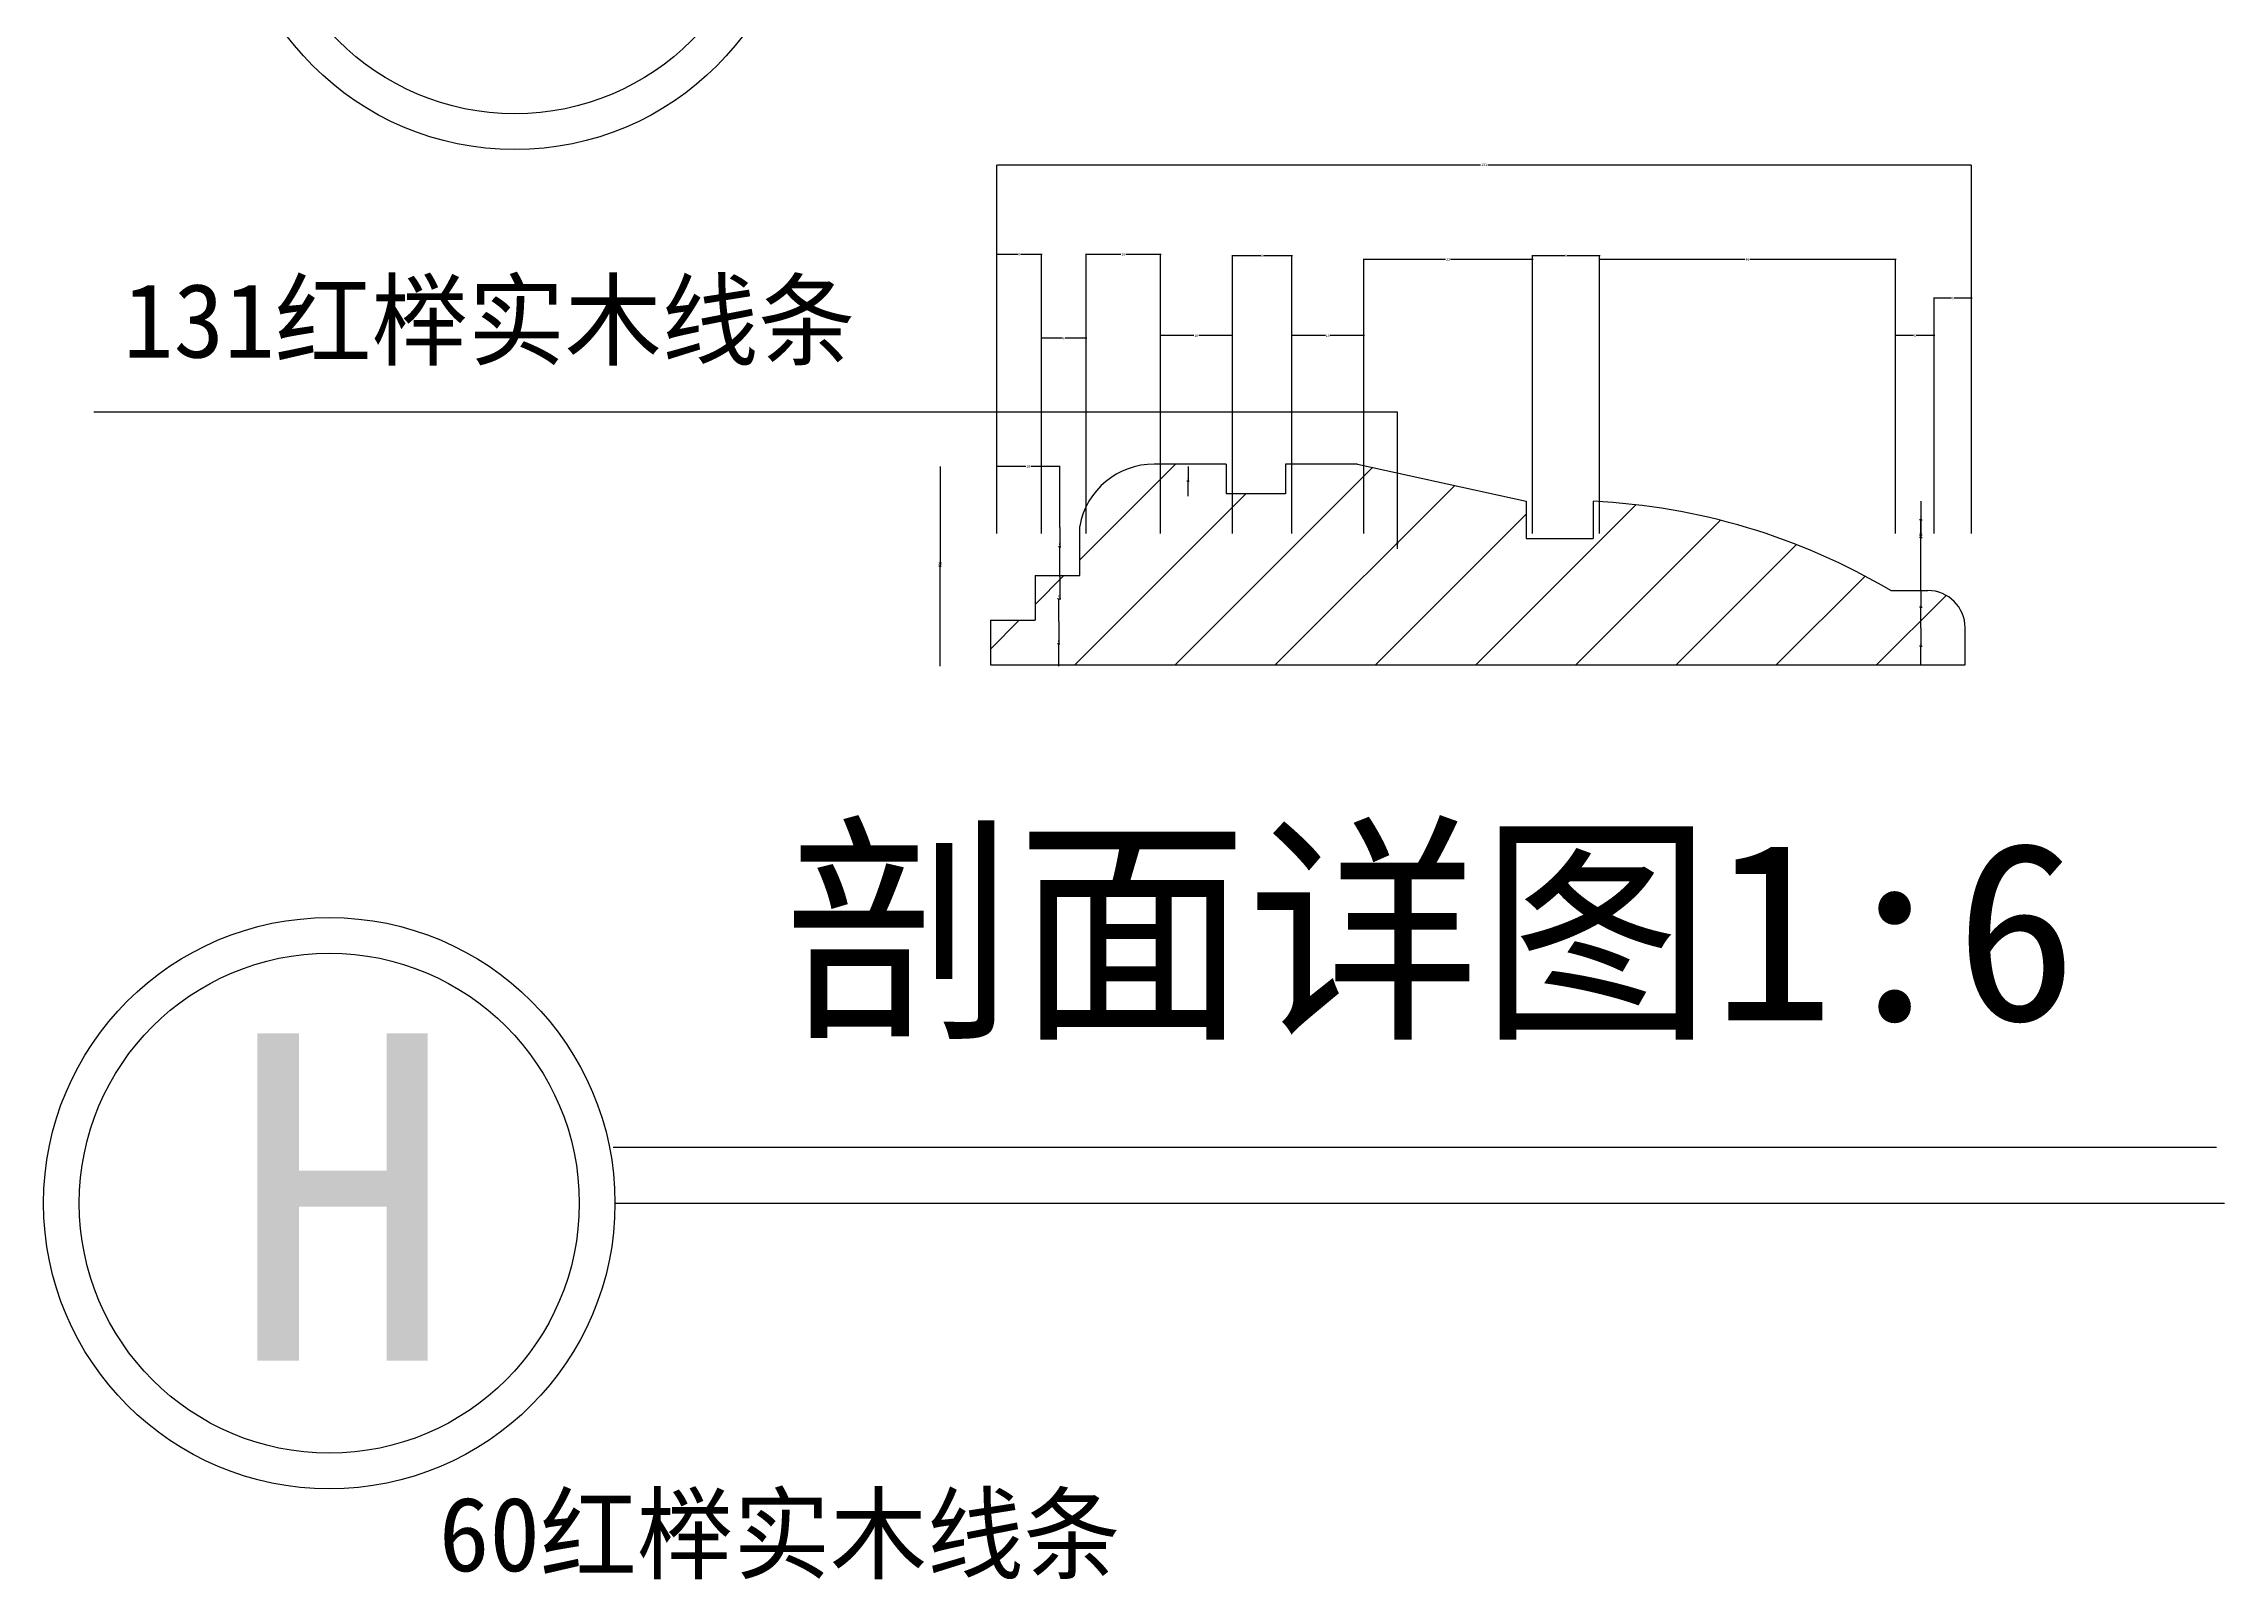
# Model space of a CAD drawing. Header units: metres. Extents: x 114865 to 117197, y -37099 to -34493.
# Drawn here: x 116093 to 116972, y -36453 to -35834 of the extents above; entities that cross this region are included whole.
import ezdxf

# ---------------------------------------------------------------- set-up
doc = ezdxf.new("R2010")
doc.units = ezdxf.units.M
for name, color, linetype in [('中线', 5, 'Continuous'), ('填充', 2, 'Continuous'), ('粗线', 7, 'Continuous'), ('细', 1, 'Continuous')]:
    doc.layers.add(name, color=color, linetype=linetype)
doc.dimstyles.get("Standard").update_dxf_attribs({"dimtxt": 2.5, "dimasz": 2.5, "dimexe": 1.25, "dimexo": 0.625, "dimtad": 1, "dimcen": 2.5, "dimazin": 3, "dimtfac": 1, "dimtmove": 0, "dimatfit": 3})

# ---------------------------------------------------------------- blocks, each defined once
blk = doc.blocks.new('_CLOSEDFILLED')
at = {"color": 0, "linetype": 'BYBLOCK'}
blk.add_solid([(-1, 0.2), (0, 0), (-1, -0.2)], dxfattribs=at)
blk = doc.blocks.new('*D3')
for p, q in [((116849.52, -36018.12), (116849.52, -36025.62)), ((116849.27, -36025.62), (116849.02, -36025.62)), ((116849.52, -36033.12), (116849.52, -36025.62)), ((116849.52, -36025.62), (116849.52, -36025.62)), ((116849.77, -36025.62), (116850.02, -36025.62))]:
    blk.add_line(p, q)
at = {"layer": 'Defpoints'}
for p in [(116849.52, -36018.12), (116849.52, -36025.62), (116849.52, -36033.12)]:
    blk.add_point(p, dxfattribs=at)
at = {"layer": '细', "xscale": 0.25, "yscale": 0.25}
blk.add_blockref('_CLOSEDFILLED', (116849.52, -36025.62), dxfattribs=at)
at = {"layer": '细', "xscale": 0.25, "yscale": 0.25, "rotation": 180}
blk.add_blockref('_CLOSEDFILLED', (116849.52, -36025.62), dxfattribs=at)
at = {"layer": '细', "insert": (116849.52, -36024.495), "char_height": 1, "attachment_point": 5}
blk.add_mtext('5', dxfattribs=at)
blk = doc.blocks.new('*D4')
for p, q in [((116861.94, -35936.26), (116854.69, -35936.26)), ((116854.94, -36031.17), (116854.94, -35936.26)), ((116870.19, -35936.26), (116862.94, -35936.26)), ((116869.94, -36031.17), (116869.94, -35936.26))]:
    blk.add_line(p, q)
at = {"layer": 'Defpoints'}
for p in [(116869.94, -35936.26), (116854.94, -36031.17), (116869.94, -36031.17)]:
    blk.add_point(p, dxfattribs=at)
at = {"layer": '细', "xscale": 0.25, "yscale": 0.25}
blk.add_blockref('_CLOSEDFILLED', (116854.94, -35936.26), dxfattribs=at)
at = {"layer": '细', "xscale": 0.25, "yscale": 0.25, "rotation": 180}
blk.add_blockref('_CLOSEDFILLED', (116869.94, -35936.26), dxfattribs=at)
at = {"layer": '细', "insert": (116862.44, -35936.26), "char_height": 1, "attachment_point": 5}
blk.add_mtext('5', dxfattribs=at)
blk = doc.blocks.new('*D5')
for p, q in [((116849.52, -36069.12), (116849.52, -36076.62)), ((116849.27, -36076.62), (116849.02, -36076.62)), ((116849.52, -36084.12), (116849.52, -36076.62)), ((116849.52, -36076.62), (116849.52, -36076.62)), ((116849.77, -36076.62), (116850.02, -36076.62))]:
    blk.add_line(p, q)
at = {"layer": 'Defpoints'}
for p in [(116849.52, -36069.12), (116849.52, -36076.62), (116849.52, -36084.12)]:
    blk.add_point(p, dxfattribs=at)
at = {"layer": '细', "xscale": 0.25, "yscale": 0.25}
blk.add_blockref('_CLOSEDFILLED', (116849.52, -36076.62), dxfattribs=at)
at = {"layer": '细', "xscale": 0.25, "yscale": 0.25, "rotation": 180}
blk.add_blockref('_CLOSEDFILLED', (116849.52, -36076.62), dxfattribs=at)
at = {"layer": '细', "insert": (116849.52, -36075.495), "char_height": 1, "attachment_point": 5}
blk.add_mtext('5', dxfattribs=at)
blk = doc.blocks.new('*D6')
for p, q in [((116849.27, -36060.88), (116849.02, -36060.88)), ((116849.52, -36054.12), (116849.52, -36060.88)), ((116849.52, -36069.12), (116849.52, -36060.88)), ((116849.52, -36060.88), (116849.52, -36060.88)), ((116849.77, -36060.88), (116850.02, -36060.88))]:
    blk.add_line(p, q)
at = {"layer": 'Defpoints'}
for p in [(116849.52, -36054.12), (116849.52, -36060.88), (116849.52, -36069.12)]:
    blk.add_point(p, dxfattribs=at)
at = {"layer": '细', "xscale": 0.25, "yscale": 0.25}
blk.add_blockref('_CLOSEDFILLED', (116849.52, -36060.88), dxfattribs=at)
at = {"layer": '细', "xscale": 0.25, "yscale": 0.25, "rotation": 180}
blk.add_blockref('_CLOSEDFILLED', (116849.52, -36060.88), dxfattribs=at)
at = {"layer": '细', "insert": (116849.52, -36059.755), "char_height": 1, "attachment_point": 5}
blk.add_mtext('5', dxfattribs=at)
blk = doc.blocks.new('*D7')
for p, q in [((116849.52, -36018.12), (116849.52, -36032.71)), ((116849.27, -36032.71), (116849.02, -36032.71)), ((116849.52, -36054.12), (116849.52, -36032.71)), ((116849.52, -36032.71), (116849.52, -36032.71)), ((116849.77, -36032.71), (116850.02, -36032.71))]:
    blk.add_line(p, q)
at = {"layer": 'Defpoints'}
for p in [(116849.52, -36018.12), (116849.52, -36032.71), (116849.52, -36054.12)]:
    blk.add_point(p, dxfattribs=at)
at = {"layer": '细', "xscale": 0.25, "yscale": 0.25}
blk.add_blockref('_CLOSEDFILLED', (116849.52, -36032.71), dxfattribs=at)
at = {"layer": '细', "xscale": 0.25, "yscale": 0.25, "rotation": 180}
blk.add_blockref('_CLOSEDFILLED', (116849.52, -36032.71), dxfattribs=at)
at = {"layer": '细', "insert": (116849.52, -36031.585), "char_height": 1, "attachment_point": 5}
blk.add_mtext('12', dxfattribs=at)
blk = doc.blocks.new('*D8')
for p, q in [((116778.61, -35920.63), (116719.69, -35920.63)), ((116719.94, -36031.17), (116719.94, -35920.63)), ((116839.53, -35920.63), (116780.61, -35920.63)), ((116839.28, -36031.17), (116839.28, -35920.63))]:
    blk.add_line(p, q)
at = {"layer": 'Defpoints'}
for p in [(116839.28, -35920.63), (116719.94, -36031.17), (116839.28, -36031.17)]:
    blk.add_point(p, dxfattribs=at)
at = {"layer": '细', "xscale": 0.25, "yscale": 0.25}
blk.add_blockref('_CLOSEDFILLED', (116719.94, -35920.63), dxfattribs=at)
at = {"layer": '细', "xscale": 0.25, "yscale": 0.25, "rotation": 180}
blk.add_blockref('_CLOSEDFILLED', (116839.28, -35920.63), dxfattribs=at)
at = {"layer": '细', "insert": (116779.61, -35920.63), "char_height": 1, "attachment_point": 5}
blk.add_mtext('40', dxfattribs=at)
blk = doc.blocks.new('*D9')
for p, q in [((116705.94, -35919.15), (116692.69, -35919.15)), ((116692.94, -36031.17), (116692.94, -35919.15)), ((116720.19, -35919.15), (116706.94, -35919.15)), ((116719.94, -36031.17), (116719.94, -35919.15))]:
    blk.add_line(p, q)
at = {"layer": 'Defpoints'}
for p in [(116719.94, -35919.15), (116692.94, -36031.17), (116719.94, -36031.17)]:
    blk.add_point(p, dxfattribs=at)
at = {"layer": '细', "xscale": 0.25, "yscale": 0.25}
blk.add_blockref('_CLOSEDFILLED', (116692.94, -35919.15), dxfattribs=at)
at = {"layer": '细', "xscale": 0.25, "yscale": 0.25, "rotation": 180}
blk.add_blockref('_CLOSEDFILLED', (116719.94, -35919.15), dxfattribs=at)
at = {"layer": '细', "insert": (116706.44, -35919.15), "char_height": 1, "attachment_point": 5}
blk.add_mtext('9', dxfattribs=at)
blk = doc.blocks.new('*D10')
for p, q in [((116609.415, -35951.33), (116595.67, -35951.33)), ((116595.92, -36031.17), (116595.92, -35951.33)), ((116625.16, -35951.33), (116611.415, -35951.33)), ((116624.91, -36031.17), (116624.91, -35951.33))]:
    blk.add_line(p, q)
at = {"layer": 'Defpoints'}
for p in [(116624.91, -35951.33), (116595.92, -36031.17), (116624.91, -36031.17)]:
    blk.add_point(p, dxfattribs=at)
at = {"layer": '细', "xscale": 0.25, "yscale": 0.25}
blk.add_blockref('_CLOSEDFILLED', (116595.92, -35951.33), dxfattribs=at)
at = {"layer": '细', "xscale": 0.25, "yscale": 0.25, "rotation": 180}
blk.add_blockref('_CLOSEDFILLED', (116624.91, -35951.33), dxfattribs=at)
at = {"layer": '细', "insert": (116610.415, -35951.33), "char_height": 1, "attachment_point": 5}
blk.add_mtext('10', dxfattribs=at)
blk = doc.blocks.new('*D11')
for p, q in [((116583.42, -35919.15), (116571.67, -35919.15)), ((116571.92, -36031.17), (116571.92, -35919.15)), ((116596.17, -35919.15), (116584.42, -35919.15)), ((116595.92, -36031.17), (116595.92, -35919.15))]:
    blk.add_line(p, q)
at = {"layer": 'Defpoints'}
for p in [(116595.92, -35919.15), (116571.92, -36031.17), (116595.92, -36031.17)]:
    blk.add_point(p, dxfattribs=at)
at = {"layer": '细', "xscale": 0.25, "yscale": 0.25}
blk.add_blockref('_CLOSEDFILLED', (116571.92, -35919.15), dxfattribs=at)
at = {"layer": '细', "xscale": 0.25, "yscale": 0.25, "rotation": 180}
blk.add_blockref('_CLOSEDFILLED', (116595.92, -35919.15), dxfattribs=at)
at = {"layer": '细', "insert": (116583.92, -35919.15), "char_height": 1, "attachment_point": 5}
blk.add_mtext('8', dxfattribs=at)
blk = doc.blocks.new('*D12')
for p, q in [((116556.43, -35951.33), (116542.69, -35951.33)), ((116542.94, -36031.17), (116542.94, -35951.33)), ((116572.17, -35951.33), (116558.43, -35951.33)), ((116571.92, -36031.17), (116571.92, -35951.33))]:
    blk.add_line(p, q)
at = {"layer": 'Defpoints'}
for p in [(116571.92, -35951.33), (116542.94, -36031.17), (116571.92, -36031.17)]:
    blk.add_point(p, dxfattribs=at)
at = {"layer": '细', "xscale": 0.25, "yscale": 0.25}
blk.add_blockref('_CLOSEDFILLED', (116542.94, -35951.33), dxfattribs=at)
at = {"layer": '细', "xscale": 0.25, "yscale": 0.25, "rotation": 180}
blk.add_blockref('_CLOSEDFILLED', (116571.92, -35951.33), dxfattribs=at)
at = {"layer": '细', "insert": (116557.43, -35951.33), "char_height": 1, "attachment_point": 5}
blk.add_mtext('10', dxfattribs=at)
blk = doc.blocks.new('*D13')
for p, q in [((116526.94, -35918.6), (116512.69, -35918.6)), ((116512.94, -36031.17), (116512.94, -35918.6)), ((116543.19, -35918.6), (116528.94, -35918.6)), ((116542.94, -36031.17), (116542.94, -35918.6))]:
    blk.add_line(p, q)
at = {"layer": 'Defpoints'}
for p in [(116542.94, -35918.6), (116512.94, -36031.17), (116542.94, -36031.17)]:
    blk.add_point(p, dxfattribs=at)
at = {"layer": '细', "xscale": 0.25, "yscale": 0.25}
blk.add_blockref('_CLOSEDFILLED', (116512.94, -35918.6), dxfattribs=at)
at = {"layer": '细', "xscale": 0.25, "yscale": 0.25, "rotation": 180}
blk.add_blockref('_CLOSEDFILLED', (116542.94, -35918.6), dxfattribs=at)
at = {"layer": '细', "insert": (116527.94, -35918.6), "char_height": 1, "attachment_point": 5}
blk.add_mtext('10', dxfattribs=at)
blk = doc.blocks.new('*D14')
for p, q in [((116503.44, -35952.42), (116494.69, -35952.42)), ((116494.94, -36031.17), (116494.94, -35952.42)), ((116513.19, -35952.42), (116504.44, -35952.42)), ((116512.94, -36031.17), (116512.94, -35952.42))]:
    blk.add_line(p, q)
at = {"layer": 'Defpoints'}
for p in [(116512.94, -35952.42), (116494.94, -36031.17), (116512.94, -36031.17)]:
    blk.add_point(p, dxfattribs=at)
at = {"layer": '细', "xscale": 0.25, "yscale": 0.25}
blk.add_blockref('_CLOSEDFILLED', (116494.94, -35952.42), dxfattribs=at)
at = {"layer": '细', "xscale": 0.25, "yscale": 0.25, "rotation": 180}
blk.add_blockref('_CLOSEDFILLED', (116512.94, -35952.42), dxfattribs=at)
at = {"layer": '细', "insert": (116503.94, -35952.42), "char_height": 1, "attachment_point": 5}
blk.add_mtext('6', dxfattribs=at)
blk = doc.blocks.new('*D15')
for p, q in [((116657.925, -35920.63), (116624.66, -35920.63)), ((116624.91, -36031.17), (116624.91, -35920.63)), ((116693.19, -35920.63), (116659.925, -35920.63)), ((116692.94, -36031.17), (116692.94, -35920.63))]:
    blk.add_line(p, q)
at = {"layer": 'Defpoints'}
for p in [(116692.94, -35920.63), (116624.91, -36031.17), (116692.94, -36031.17)]:
    blk.add_point(p, dxfattribs=at)
at = {"layer": '细', "xscale": 0.25, "yscale": 0.25}
blk.add_blockref('_CLOSEDFILLED', (116624.91, -35920.63), dxfattribs=at)
at = {"layer": '细', "xscale": 0.25, "yscale": 0.25, "rotation": 180}
blk.add_blockref('_CLOSEDFILLED', (116692.94, -35920.63), dxfattribs=at)
at = {"layer": '细', "insert": (116658.925, -35920.63), "char_height": 1, "attachment_point": 5}
blk.add_mtext('22', dxfattribs=at)
blk = doc.blocks.new('*D16')
for p, q in [((116846.61, -35951.33), (116839.03, -35951.33)), ((116839.28, -36031.17), (116839.28, -35951.33)), ((116855.19, -35951.33), (116847.61, -35951.33)), ((116854.94, -36031.17), (116854.94, -35951.33))]:
    blk.add_line(p, q)
at = {"layer": 'Defpoints'}
for p in [(116854.94, -35951.33), (116839.28, -36031.17), (116854.94, -36031.17)]:
    blk.add_point(p, dxfattribs=at)
at = {"layer": '细', "xscale": 0.25, "yscale": 0.25}
blk.add_blockref('_CLOSEDFILLED', (116839.28, -35951.33), dxfattribs=at)
at = {"layer": '细', "xscale": 0.25, "yscale": 0.25, "rotation": 180}
blk.add_blockref('_CLOSEDFILLED', (116854.94, -35951.33), dxfattribs=at)
at = {"layer": '细', "insert": (116847.11, -35951.33), "char_height": 1, "attachment_point": 5}
blk.add_mtext('5', dxfattribs=at)
blk = doc.blocks.new('*D25')
for p, q in [((116454.05, -36004.07), (116454.05, -36044.33)), ((116453.8, -36044.33), (116453.55, -36044.33)), ((116454.05, -36084.59), (116454.05, -36044.33)), ((116454.05, -36044.33), (116454.05, -36044.33)), ((116454.3, -36044.33), (116454.55, -36044.33))]:
    blk.add_line(p, q)
at = {"layer": 'Defpoints'}
for p in [(116454.05, -36004.07), (116454.05, -36044.33), (116454.05, -36084.59)]:
    blk.add_point(p, dxfattribs=at)
at = {"layer": '细', "xscale": 0.25, "yscale": 0.25}
blk.add_blockref('_CLOSEDFILLED', (116454.05, -36044.33), dxfattribs=at)
at = {"layer": '细', "xscale": 0.25, "yscale": 0.25, "rotation": 180}
blk.add_blockref('_CLOSEDFILLED', (116454.05, -36044.33), dxfattribs=at)
at = {"layer": '细', "insert": (116454.05, -36043.205), "char_height": 1, "attachment_point": 5}
blk.add_mtext('28', dxfattribs=at)
blk = doc.blocks.new('*D35')
for p, q in [((116501.91, -36066.59), (116501.91, -36075.59)), ((116501.66, -36075.59), (116501.41, -36075.59)), ((116501.91, -36084.59), (116501.91, -36075.59)), ((116501.91, -36075.59), (116501.91, -36075.59)), ((116502.16, -36075.59), (116502.41, -36075.59))]:
    blk.add_line(p, q)
at = {"layer": 'Defpoints'}
for p in [(116501.91, -36066.59), (116501.91, -36075.59), (116501.91, -36084.59)]:
    blk.add_point(p, dxfattribs=at)
at = {"layer": '细', "xscale": 0.25, "yscale": 0.25}
blk.add_blockref('_CLOSEDFILLED', (116501.91, -36075.59), dxfattribs=at)
at = {"layer": '细', "xscale": 0.25, "yscale": 0.25, "rotation": 180}
blk.add_blockref('_CLOSEDFILLED', (116501.91, -36075.59), dxfattribs=at)
at = {"layer": '细', "insert": (116501.91, -36074.465), "char_height": 1, "attachment_point": 5}
blk.add_mtext('6', dxfattribs=at)
blk = doc.blocks.new('*D36')
for p, q in [((116502.3, -36048.59), (116502.3, -36057.48)), ((116501.66, -36057.48), (116501.41, -36057.48)), ((116501.91, -36066.59), (116501.91, -36057.48)), ((116501.91, -36057.48), (116502.3, -36057.48)), ((116502.55, -36057.48), (116502.8, -36057.48))]:
    blk.add_line(p, q)
at = {"layer": 'Defpoints'}
for p in [(116502.3, -36048.59), (116501.91, -36057.48), (116501.91, -36066.59)]:
    blk.add_point(p, dxfattribs=at)
at = {"layer": '细', "xscale": 0.25, "yscale": 0.25}
blk.add_blockref('_CLOSEDFILLED', (116501.91, -36057.48), dxfattribs=at)
at = {"layer": '细', "xscale": 0.25, "yscale": 0.25, "rotation": 180}
blk.add_blockref('_CLOSEDFILLED', (116502.3, -36057.48), dxfattribs=at)
at = {"layer": '细', "insert": (116502.105, -36056.355), "char_height": 1, "attachment_point": 5}
blk.add_mtext('6', dxfattribs=at)
blk = doc.blocks.new('*D37')
for p, q in [((116502.3, -36028.65), (116502.3, -36036.55)), ((116502.05, -36036.55), (116501.8, -36036.55)), ((116502.3, -36048.59), (116502.3, -36036.55)), ((116502.3, -36036.55), (116502.3, -36036.55)), ((116502.55, -36036.55), (116502.8, -36036.55))]:
    blk.add_line(p, q)
at = {"layer": 'Defpoints'}
for p in [(116502.3, -36028.65), (116502.3, -36036.55), (116502.3, -36048.59)]:
    blk.add_point(p, dxfattribs=at)
at = {"layer": '细', "xscale": 0.25, "yscale": 0.25}
blk.add_blockref('_CLOSEDFILLED', (116502.3, -36036.55), dxfattribs=at)
at = {"layer": '细', "xscale": 0.25, "yscale": 0.25, "rotation": 180}
blk.add_blockref('_CLOSEDFILLED', (116502.3, -36036.55), dxfattribs=at)
at = {"layer": '细', "insert": (116502.3, -36035.425), "char_height": 1, "attachment_point": 5}
blk.add_mtext('6', dxfattribs=at)
blk = doc.blocks.new('*D38')
for p, q in [((116488.685, -36004.07), (116476.82, -36004.07)), ((116477.07, -36004.07), (116477.07, -36004.07)), ((116502.55, -36004.07), (116490.685, -36004.07)), ((116502.3, -36028.65), (116502.3, -36004.07))]:
    blk.add_line(p, q)
at = {"layer": 'Defpoints'}
for p in [(116477.07, -36004.07), (116502.3, -36004.07), (116502.3, -36028.65)]:
    blk.add_point(p, dxfattribs=at)
at = {"layer": '细', "xscale": 0.25, "yscale": 0.25}
blk.add_blockref('_CLOSEDFILLED', (116477.07, -36004.07), dxfattribs=at)
at = {"layer": '细', "xscale": 0.25, "yscale": 0.25, "rotation": 180}
blk.add_blockref('_CLOSEDFILLED', (116502.3, -36004.07), dxfattribs=at)
at = {"layer": '细', "insert": (116489.685, -36004.07), "char_height": 1, "attachment_point": 5}
blk.add_mtext('10', dxfattribs=at)
blk = doc.blocks.new('*D39')
for p, q in [((116554.05, -36004.07), (116554.05, -36010.07)), ((116553.8, -36010.07), (116553.55, -36010.07)), ((116554.05, -36016.07), (116554.05, -36010.07)), ((116554.05, -36010.07), (116554.05, -36010.07)), ((116554.3, -36010.07), (116554.55, -36010.07))]:
    blk.add_line(p, q)
at = {"layer": 'Defpoints'}
for p in [(116554.05, -36004.07), (116554.05, -36010.07), (116554.05, -36016.07)]:
    blk.add_point(p, dxfattribs=at)
at = {"layer": '细', "xscale": 0.25, "yscale": 0.25}
blk.add_blockref('_CLOSEDFILLED', (116554.05, -36010.07), dxfattribs=at)
at = {"layer": '细', "xscale": 0.25, "yscale": 0.25, "rotation": 180}
blk.add_blockref('_CLOSEDFILLED', (116554.05, -36010.07), dxfattribs=at)
at = {"layer": '细', "insert": (116554.05, -36008.945), "char_height": 1, "attachment_point": 5}
blk.add_mtext('4', dxfattribs=at)
blk = doc.blocks.new('*D40')
for p, q in [((116485.44, -35918.6), (116476.69, -35918.6)), ((116476.94, -36031.17), (116476.94, -35918.6)), ((116495.19, -35918.6), (116486.44, -35918.6)), ((116494.94, -36031.17), (116494.94, -35918.6))]:
    blk.add_line(p, q)
at = {"layer": 'Defpoints'}
for p in [(116494.94, -35918.6), (116476.94, -36031.17), (116494.94, -36031.17)]:
    blk.add_point(p, dxfattribs=at)
at = {"layer": '细', "xscale": 0.25, "yscale": 0.25}
blk.add_blockref('_CLOSEDFILLED', (116476.94, -35918.6), dxfattribs=at)
at = {"layer": '细', "xscale": 0.25, "yscale": 0.25, "rotation": 180}
blk.add_blockref('_CLOSEDFILLED', (116494.94, -35918.6), dxfattribs=at)
at = {"layer": '细', "insert": (116485.94, -35918.6), "char_height": 1, "attachment_point": 5}
blk.add_mtext('6', dxfattribs=at)
blk = doc.blocks.new('*D41')
for p, q in [((116476.94, -35981.17), (116476.94, -35882.43)), ((116477.19, -35882.43), (116671.94, -35882.43)), ((116674.94, -35882.43), (116869.69, -35882.43)), ((116869.94, -35981.17), (116869.94, -35882.43))]:
    blk.add_line(p, q)
at = {"layer": 'Defpoints'}
for p in [(116476.94, -35882.43), (116476.94, -35981.17), (116869.94, -35981.17)]:
    blk.add_point(p, dxfattribs=at)
at = {"layer": '细', "xscale": 0.25, "yscale": 0.25, "rotation": 180}
blk.add_blockref('_CLOSEDFILLED', (116476.94, -35882.43), dxfattribs=at)
at = {"layer": '细', "xscale": 0.25, "yscale": 0.25}
blk.add_blockref('_CLOSEDFILLED', (116869.94, -35882.43), dxfattribs=at)
at = {"layer": '细', "insert": (116673.44, -35882.43), "char_height": 1, "attachment_point": 5}
blk.add_mtext('131', dxfattribs=at)

msp = doc.modelspace()

# ---------------------------------------------------------------- hatches: boundary and pattern name
at = {"layer": '填充'}
h = msp.add_hatch(dxfattribs=at)
h.set_pattern_fill('ANSI31', scale=9)
h.paths.add_polyline_path([(116750.39, -36084.12), (116867.39, -36084.12), (116867.39, -36069.12, 0.41), (116852.39, -36054.12), (116837.39, -36054.12, 0.12), (116717.39, -36018.12), (116717.39, -36033.12), (116690.39, -36033.12), (116690.39, -36018.12), (116622.35, -36003.12), (116593.37, -36003.12), (116593.37, -36015.12), (116569.37, -36015.12), (116569.37, -36003.12), (116540.39, -36003.12, 0.36), (116510.39, -36028.17), (116510.39, -36048.12), (116492.39, -36048.12), (116492.39, -36066.12), (116474.39, -36066.12), (116474.39, -36084.12)])

# ---------------------------------------------------------------- linework, layer by layer
at = {"layer": '中线'}
for p, q in [((116569.37, -36003.12), (116540.39, -36003.12)), ((116569.37, -36003.12), (116569.37, -36015.12)), ((116593.37, -36003.12), (116593.37, -36015.12)), ((116622.35, -36003.12), (116593.37, -36003.12)), ((116622.35, -36003.12), (116690.39, -36018.12)), ((116593.37, -36015.12), (116569.37, -36015.12)), ((116690.39, -36018.12), (116690.39, -36033.12)), ((116717.39, -36018.12), (116717.39, -36033.12)), ((116510.39, -36048.12), (116510.39, -36028.17)), ((116690.39, -36033.12), (116717.39, -36033.12)), ((116492.39, -36048.12), (116492.39, -36066.12)), ((116492.39, -36048.12), (116510.39, -36048.12)), ((116837.39, -36054.12), (116852.39, -36054.12)), ((116474.39, -36066.12), (116474.39, -36084.12)), ((116474.39, -36066.12), (116492.39, -36066.12)), ((116867.39, -36084.12), (116867.39, -36069.12)), ((116474.39, -36084.12), (116867.39, -36084.12))]:
    msp.add_line(p, q, dxfattribs=at)
for centre, radius, start, end in [((116540.39, -36033.6), 30.49, 90, 169.74), ((116704.7, -36278.42), 260.62, 59.39, 87.21), ((116852.39, -36069.12), 15, 0, 90)]:
    msp.add_arc(centre, radius, start, end, dxfattribs=at)
at = {"layer": '粗线'}
msp.add_line((116322.23, -36278.61), (116968.73, -36278.61), dxfattribs=at)
for centre in [(116282.59, -35761.08), (116207.78, -36301.18)]:
    msp.add_circle(centre, 100.8, dxfattribs=at)
at = {"layer": '细'}
msp.add_line((116322.98, -36301.18), (116971.94, -36301.18), dxfattribs=at)
for centre in [(116282.59, -35761.08), (116207.78, -36301.18)]:
    msp.add_circle(centre, 115.2, dxfattribs=at)

# ---------------------------------------------------------------- texts
at = {"layer": '细', "attachment_point": 1}
for s, insert, char_height in [('131红榉实木线条', (116124.57, -35930.19), 30), ('剖面详图1:6', (116391.09, -36155.43), 72), ('H', (116168.21, -36232.69), 132), ('60红榉实木线条', (116251.94, -36419.6), 30)]:
    msp.add_mtext(s, dxfattribs=dict(at, insert=insert, char_height=char_height))

# ---------------------------------------------------------------- dimensions: what is measured, and where the dimension line sits
at = {"layer": '细'}
for base, p1, p2, text, picture, middle in [((116476.94, -35882.43), (116476.94, -35981.17), (116869.94, -35981.17), '131', '*D41', (116673.44, -35882.43)), ((116494.94, -35918.6), (116494.94, -36031.17), (116476.94, -36031.17), '6', '*D40', (116485.94, -35918.6)), ((116542.94, -35918.6), (116542.94, -36031.17), (116512.94, -36031.17), '10', '*D13', (116527.94, -35918.6)), ((116595.92, -35919.15), (116595.92, -36031.17), (116571.92, -36031.17), '8', '*D11', (116583.92, -35919.15)), ((116692.94, -35920.63), (116692.94, -36031.17), (116624.91, -36031.17), '22', '*D15', (116658.925, -35920.63)), ((116719.94, -35919.15), (116719.94, -36031.17), (116692.94, -36031.17), '9', '*D9', (116706.44, -35919.15)), ((116839.28, -35920.63), (116839.28, -36031.17), (116719.94, -36031.17), '40', '*D8', (116779.61, -35920.63)), ((116869.94, -35936.26), (116869.94, -36031.17), (116854.94, -36031.17), '5', '*D4', (116862.44, -35936.26)), ((116512.94, -35952.42), (116512.94, -36031.17), (116494.94, -36031.17), '6', '*D14', (116503.94, -35952.42)), ((116571.92, -35951.33), (116571.92, -36031.17), (116542.94, -36031.17), '10', '*D12', (116557.43, -35951.33)), ((116624.91, -35951.33), (116624.91, -36031.17), (116595.92, -36031.17), '10', '*D10', (116610.415, -35951.33)), ((116854.94, -35951.33), (116854.94, -36031.17), (116839.28, -36031.17), '5', '*D16', (116847.11, -35951.33)), ((116454.05, -36044.33), (116454.05, -36004.07), (116454.05, -36084.59), '28', '*D25', (116454.05, -36043.205)), ((116502.3, -36004.07), (116502.3, -36028.65), (116477.07, -36004.07), '10', '*D38', (116489.685, -36004.07)), ((116554.05, -36010.07), (116554.05, -36016.07), (116554.05, -36004.07), '4', '*D39', (116554.05, -36008.945)), ((116849.52, -36032.71), (116849.52, -36054.12), (116849.52, -36018.12), '12', '*D7', (116849.52, -36031.585)), ((116849.52, -36025.62), (116849.52, -36018.12), (116849.52, -36033.12), '5', '*D3', (116849.52, -36024.495)), ((116502.3, -36036.55), (116502.3, -36048.59), (116502.3, -36028.65), '6', '*D37', (116502.3, -36035.425)), ((116501.91, -36057.48), (116501.91, -36066.59), (116502.3, -36048.59), '6', '*D36', (116502.105, -36056.355)), ((116849.52, -36060.88), (116849.52, -36069.12), (116849.52, -36054.12), '5', '*D6', (116849.52, -36059.755)), ((116501.91, -36075.59), (116501.91, -36084.59), (116501.91, -36066.59), '6', '*D35', (116501.91, -36074.465)), ((116849.52, -36076.62), (116849.52, -36084.12), (116849.52, -36069.12), '5', '*D5', (116849.52, -36075.495))]:
    dim = msp.add_linear_dim(base=base, p1=p1, p2=p2, text=text, dimstyle='Standard', dxfattribs=at)
    dim.commit()
    dim.dimension.update_dxf_attribs({"geometry": picture, "text_midpoint": middle})

# ---------------------------------------------------------------- leaders
msp.add_leader([(116638.48, -36037.24), (116638.48, -35982.16), (116112.82, -35982.16)], dimstyle='Standard', dxfattribs=at)

doc.saveas('drawing.dxf')
